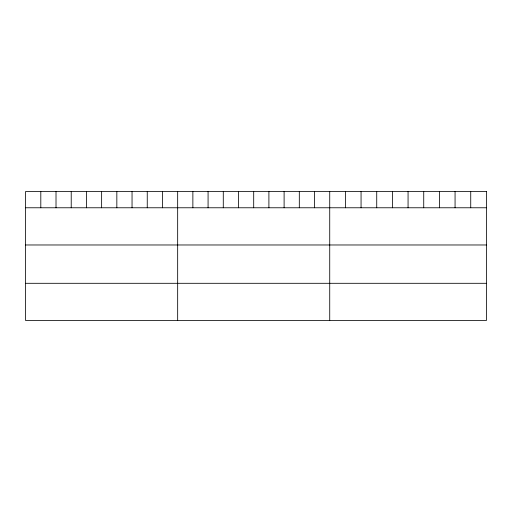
<?xml version="1.0" encoding="UTF-8"?>
<svg xmlns="http://www.w3.org/2000/svg" width="512" height="512" viewBox="0 0 512 512"><rect width="100%" height="100%" fill="white"/><g stroke="black" fill="none" stroke-linecap="round" stroke-linejoin="round"><path stroke-width="0.77" d="M25.6 207.77L486.4 207.77M25.6 244.973L486.4 244.973M25.6 283.302L486.4 283.302M470.733 191.494L470.733 207.77M455.066 191.494L455.066 207.77M439.398 191.494L439.398 207.77M423.731 191.494L423.731 207.77M408.064 191.494L408.064 207.77M392.397 191.494L392.397 207.77M376.73 191.494L376.73 207.77M361.062 191.494L361.062 207.77M345.395 191.494L345.395 207.77M329.728 191.494L329.728 320.506M314.522 191.494L314.522 207.77M299.315 191.494L299.315 207.77M284.109 191.494L284.109 207.77M268.902 191.494L268.902 207.77M253.696 191.494L253.696 207.77M238.49 191.494L238.49 207.77M223.283 191.494L223.283 207.77M208.077 191.494L208.077 207.77M192.87 191.494L192.87 207.77M177.664 191.494L177.664 320.506M162.458 191.494L162.458 207.77M147.251 191.494L147.251 207.77M132.045 191.494L132.045 207.77M116.838 191.494L116.838 207.77M101.632 191.494L101.632 207.77M86.426 191.494L86.426 207.77M71.219 191.494L71.219 207.77M56.013 191.494L56.013 207.77M40.806 191.494L40.806 207.77M486.4 191.494L25.6 191.494L25.6 320.506L486.4 320.506L486.4 191.494"/></g></svg>
